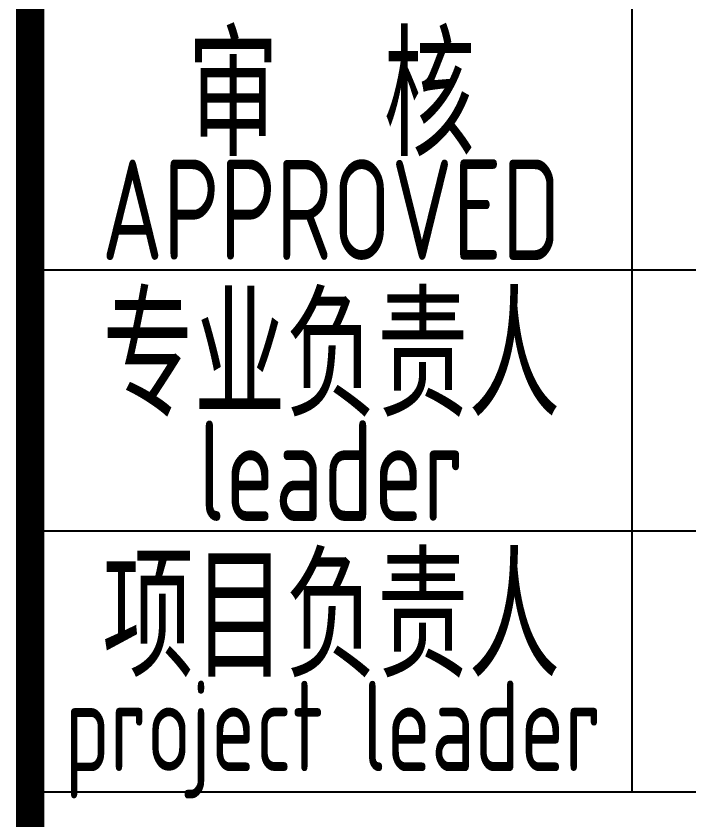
# Model space of a CAD drawing. Extents: x 4857502 to 7068445, y -422737 to 2032183.
# Drawn here: x 4922572 to 4924248, y -420808 to -418805 of the extents above; entities that cross this region are included whole.
import ezdxf
from ezdxf.enums import TextEntityAlignment as Align

# ---------------------------------------------------------------- set-up
doc = ezdxf.new("R2010")
doc.units = 0
doc.header["$LTSCALE"] = 1000
doc.header["$MEASUREMENT"] = 0
doc.layers.get('0').update_dxf_attribs({"linetype": 'CONTINUOUS'})
doc.styles.add('AHD', font='sceie.shx', dxfattribs={"width": 0.7, "bigfont": 'sceic.shx'})

msp = doc.modelspace()

# ---------------------------------------------------------------- linework, layer by layer
for p, q in [((4924107.2, -420737.3), (4924107.2, -417487.3)), ((4922607.2, -419437.3), (4928107.2, -419437.3)), ((4922607.2, -420087.3), (4940607.2, -420087.3)), ((4922607.2, -420737.3), (4940607.2, -420737.3))]:
    msp.add_line(p, q)
at = {"const_width": 70}
msp.add_lwpolyline([(4922607.2, -415737.3), (4922607.2, -421737.3)], dxfattribs=at)
msp.add_lwpolyline([(4940607.2, -415737.3, 70, 70, 0), (4922607.2, -415737.3, 70, 70, 0), (4922607.2, -421737.3, 0, 0, 0)], format="xyseb")

# ---------------------------------------------------------------- texts
at = {"style": 'AHD', "width": 0.8}
for s, height, p in [('审  核', 300, (4923357.2, -418987.3)), ('审  核', 300, (4923357.2, -418987.3)), ('APPROVED', 250, (4923357.2, -419287.3)), ('APPROVED', 250, (4923357.2, -419287.3)), ('专业负责人', 300, (4923357.2, -419637.3)), ('leader', 250, (4923357.2, -419937.3)), ('项目负责人', 300, (4923357.2, -420287.3)), ('project leader', 225, (4923361.3, -420607.3))]:
    msp.add_text(s, height=height, dxfattribs=at).set_placement(p, align=Align.MIDDLE)

doc.saveas('drawing.dxf')
